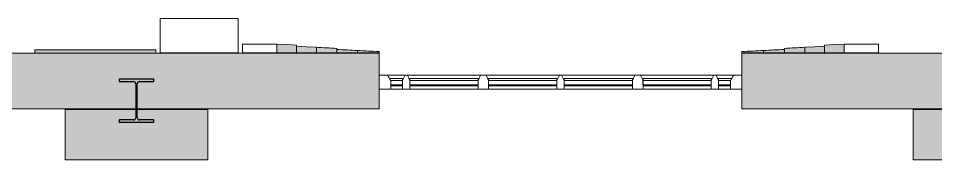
# Model space of a CAD drawing. Header units: inches. Extents: x -3598 to -1628, y -3458 to -206.
# Drawn here: x -3423.7 to -3211.7, y -2846.3 to -2813.6 of the extents above; entities that cross this region are included whole.
import ezdxf

# ---------------------------------------------------------------- set-up
doc = ezdxf.new("R2010")
doc.units = ezdxf.units.IN
doc.header["$MEASUREMENT"] = 0
for name, color, linetype, lineweight in [('A-GENM', 13, 'Continuous', 9), ('A-GLAZ-CURT', 52, 'Continuous', 13), ('A-GLAZ-CWMG', 51, 'Continuous', 13), ('A-WALL', 113, 'Continuous', 13), ('A-WALL-PATT', 111, 'Continuous', 13), ('I-WALL', 2, 'Continuous', 13), ('S-COLS', 52, 'Continuous', 13)]:
    doc.layers.add(name, color=color, linetype=linetype, lineweight=lineweight)

# ---------------------------------------------------------------- blocks, each defined once
blk = doc.blocks.new('_STL - Column - W Shape - 2017v1 - W10x39-1684904-MEZZANINE - CAD')
at = {"layer": 'S-COLS'}
blk.add_hatch(color=130, dxfattribs=at).paths.add_polyline_path([(3.99, -4.96), (3.99, -4.43), (0.66, -4.43), (0.31, -4.28), (0.16, -3.93), (0.16, 3.93), (0.31, 4.28), (0.66, 4.43), (3.99, 4.43), (3.99, 4.96), (-4, 4.96), (-4, 4.43), (-0.66, 4.43), (-0.31, 4.28), (-0.16, 3.93), (-0.16, -3.93), (-0.31, -4.28), (-0.66, -4.43), (-4, -4.43), (-4, -4.96)], flags=0)
at = {"layer": 'S-COLS', "color": 253, "lineweight": 25}
for p, q in [((3.99, 4.96), (-4, 4.96)), ((-4, 4.96), (-4, 4.43)), ((-4, 4.43), (-0.66, 4.43)), ((0.66, 4.43), (3.99, 4.43)), ((3.99, 4.43), (3.99, 4.96)), ((-0.16, 3.93), (-0.16, -3.93)), ((0.16, -3.93), (0.16, 3.93)), ((-0.66, -4.43), (-4, -4.43)), ((-4, -4.43), (-4, -4.96)), ((-4, -4.96), (3.99, -4.96)), ((3.99, -4.43), (0.66, -4.43)), ((3.99, -4.96), (3.99, -4.43))]:
    blk.add_line(p, q, dxfattribs=at)
for centre, start, end in [((-0.66, 3.93), 0, 90), ((0.66, 3.93), 90, 180), ((-0.66, -3.93), 270, 0), ((0.66, -3.93), 180, 270)]:
    blk.add_arc(centre, 0.5, start, end, dxfattribs=at)
blk = doc.blocks.new('15830016-STRUCT_MARTINEZ-MOORE_CENTRAL_v2018_rvt-1-MEZZANINE - CAD')
at = {"color": 250, "lineweight": 13}
blk.add_blockref('_STL - Column - W Shape - 2017v1 - W10x39-1684904-MEZZANINE - CAD', (-3396.4, -2832.64), dxfattribs=at)
blk = doc.blocks.new('coin 27 - coin 1-486097-MEZZANINE - CAD')
at = {"layer": 'A-WALL-PATT', "lineweight": 20}
blk.add_hatch(color=10, dxfattribs=at).paths.add_polyline_path([(-1804.9, -2821.64), (-1804.9, -2820.89), (-1832.9, -2820.89), (-1832.9, -2821.64), (-1825.97, -2821.64)], flags=0)
at = {"layer": 'A-WALL', "lineweight": 20}
for p, q in [((-1832.9, -2820.89), (-1832.9, -2821.64)), ((-1804.9, -2820.89), (-1832.9, -2820.89)), ((-1832.9, -2821.64), (-1804.9, -2821.64)), ((-1804.9, -2821.64), (-1804.9, -2820.89))]:
    blk.add_line(p, q, dxfattribs=at)
blk = doc.blocks.new('ws93 - ws1-486115-MEZZANINE - CAD')
at = {"layer": 'A-WALL', "lineweight": 20}
h = blk.add_hatch(color=10, dxfattribs=at)
h.paths.add_polyline_path([(-3363.94, -2821.52), (-3359.43, -2821.52), (-3359.43, -2819.77), (-3363.94, -2819.52)], flags=0)
h.paths.add_polyline_path([(-3237.37, -2821.52), (-3232.85, -2821.52), (-3232.85, -2819.52), (-3237.37, -2819.77), (-3237.37, -2820.02)], flags=0)
h = blk.add_hatch(color=10, dxfattribs=at)
h.paths.add_polyline_path([(-3359.43, -2821.52), (-3354.83, -2821.52), (-3354.83, -2820.27), (-3359.43, -2820.02)], flags=0)
h.paths.add_polyline_path([(-3241.96, -2821.52), (-3237.37, -2821.52), (-3237.37, -2820.02), (-3241.96, -2820.27)], flags=0)
h = blk.add_hatch(color=10, dxfattribs=at)
h.paths.add_polyline_path([(-3354.83, -2821.52), (-3350.13, -2821.52), (-3350.13, -2820.52), (-3354.83, -2820.27)], flags=0)
h.paths.add_polyline_path([(-3246.66, -2821.52), (-3241.96, -2821.52), (-3241.96, -2820.27), (-3246.66, -2820.52)], flags=0)
h = blk.add_hatch(color=10, dxfattribs=at)
h.paths.add_polyline_path([(-3350.13, -2821.52), (-3345.31, -2821.52), (-3345.31, -2821.02), (-3350.13, -2820.77)], flags=0)
h.paths.add_polyline_path([(-3251.48, -2821.52), (-3246.66, -2821.52), (-3246.66, -2820.77), (-3251.48, -2821.02)], flags=0)
h = blk.add_hatch(color=10, dxfattribs=at)
h.paths.add_polyline_path([(-3345.31, -2821.52), (-3340.31, -2821.52), (-3340.31, -2821.27), (-3345.31, -2821.02)], flags=0)
h.paths.add_polyline_path([(-3256.48, -2821.52), (-3251.48, -2821.52), (-3251.48, -2821.02), (-3256.48, -2821.27)], flags=0)
for p, q in [((-3371.9, -2819.52), (-3371.9, -2821.52)), ((-3371.9, -2821.52), (-3371.9, -2819.52)), ((-3363.94, -2819.52), (-3371.9, -2819.52)), ((-3363.94, -2819.52), (-3363.94, -2821.52)), ((-3232.85, -2821.52), (-3232.85, -2819.52)), ((-3224.9, -2819.52), (-3232.85, -2819.52)), ((-3224.9, -2821.52), (-3224.9, -2819.52)), ((-3224.9, -2819.52), (-3224.9, -2821.52)), ((-3371.9, -2821.52), (-3371.9, -2820.39)), ((-3363.94, -2821.52), (-3371.9, -2821.52)), ((-3363.94, -2821.52), (-3359.43, -2821.52)), ((-3359.43, -2820.02), (-3359.43, -2819.77)), ((-3359.43, -2821.52), (-3359.43, -2820.02)), ((-3359.43, -2820.02), (-3359.43, -2821.52)), ((-3359.43, -2821.52), (-3354.83, -2821.52)), ((-3354.83, -2821.52), (-3354.83, -2820.27)), ((-3354.83, -2820.27), (-3354.83, -2821.52)), ((-3354.83, -2821.52), (-3350.13, -2821.52)), ((-3352.48, -2820.39), (-3351.9, -2820.39)), ((-3350.13, -2821.52), (-3350.13, -2820.52)), ((-3350.13, -2820.77), (-3350.13, -2821.52)), ((-3350.13, -2821.52), (-3345.31, -2821.52)), ((-3345.31, -2821.52), (-3345.31, -2821.02)), ((-3345.31, -2821.02), (-3345.31, -2821.52)), ((-3345.31, -2821.52), (-3340.31, -2821.52)), ((-3340.31, -2821.52), (-3340.31, -2821.27)), ((-3256.48, -2821.27), (-3256.48, -2821.52)), ((-3256.48, -2821.52), (-3251.48, -2821.52)), ((-3251.48, -2821.02), (-3251.48, -2821.52)), ((-3251.48, -2821.52), (-3251.48, -2821.02)), ((-3251.48, -2821.52), (-3246.66, -2821.52)), ((-3246.66, -2820.52), (-3246.66, -2821.52)), ((-3246.66, -2821.52), (-3246.66, -2820.77)), ((-3246.66, -2821.52), (-3241.96, -2821.52)), ((-3244.9, -2820.39), (-3244.31, -2820.39)), ((-3241.96, -2820.27), (-3241.96, -2821.52)), ((-3241.96, -2821.52), (-3241.96, -2820.27)), ((-3241.96, -2821.52), (-3237.37, -2821.52)), ((-3237.37, -2819.77), (-3237.37, -2820.02)), ((-3237.37, -2820.02), (-3237.37, -2821.52)), ((-3237.37, -2821.52), (-3237.37, -2820.02)), ((-3237.37, -2821.52), (-3232.85, -2821.52)), ((-3224.9, -2821.52), (-3232.85, -2821.52)), ((-3224.9, -2820.39), (-3224.9, -2821.52))]:
    blk.add_line(p, q, dxfattribs=at)
at = {"layer": 'A-WALL', "lineweight": 20, "flags": 128}
for points in [[(-3359.43, -2819.77), (-3361.68, -2819.65), (-3363.94, -2819.52)], [(-3232.85, -2819.52), (-3235.11, -2819.65), (-3237.37, -2819.77)], [(-3354.83, -2820.27), (-3357.13, -2820.15), (-3359.43, -2820.02)], [(-3237.37, -2820.02), (-3239.67, -2820.15), (-3241.96, -2820.27)]]:
    blk.add_lwpolyline(points, dxfattribs=at)
at = {"layer": 'A-WALL', "lineweight": 20}
for points in [[(-3350.13, -2820.52), (-3350.91, -2820.48), (-3352.48, -2820.4), (-3354.04, -2820.31), (-3354.83, -2820.27)], [(-3345.31, -2821.02), (-3346.11, -2820.98), (-3347.72, -2820.9), (-3349.33, -2820.81), (-3350.13, -2820.77)], [(-3340.31, -2821.27), (-3341.14, -2821.23), (-3342.81, -2821.15), (-3344.47, -2821.06), (-3345.31, -2821.02)], [(-3251.48, -2821.02), (-3252.32, -2821.06), (-3253.99, -2821.15), (-3255.65, -2821.23), (-3256.48, -2821.27)], [(-3246.66, -2820.77), (-3247.46, -2820.81), (-3249.07, -2820.9), (-3250.68, -2820.98), (-3251.48, -2821.02)], [(-3241.96, -2820.27), (-3242.75, -2820.31), (-3244.31, -2820.4), (-3245.88, -2820.48), (-3246.66, -2820.52)]]:
    blk.add_open_spline(points, degree=3, dxfattribs=at)
blk = doc.blocks.new('System Panel - Winco Glass-V96-MEZZANINE - CAD')
at = {"layer": 'A-GLAZ-CURT', "lineweight": 20}
for p, q in [((4.78, 0), (2.05, 0)), ((2.05, 0), (2.05, -1)), ((4.78, -1), (4.78, 0)), ((2.05, -1), (4.78, -1))]:
    blk.add_line(p, q, dxfattribs=at)
blk = doc.blocks.new('System Panel - Winco Glass-V97-MEZZANINE - CAD')
at = {"layer": 'A-GLAZ-CURT', "lineweight": 20}
for p, q in [((7.89, 0), (-7.89, 0)), ((-7.89, 0), (-7.89, -1)), ((7.89, -1), (7.89, 0)), ((-7.89, -1), (7.89, -1))]:
    blk.add_line(p, q, dxfattribs=at)
blk = doc.blocks.new('System Panel - Winco Glass-V98-MEZZANINE - CAD')
at = {"layer": 'A-GLAZ-CURT', "lineweight": 20}
for p, q in [((7.89, 0), (-7.89, 0)), ((-7.89, 0), (-7.89, -1)), ((7.89, -1), (7.89, 0)), ((-7.89, -1), (7.89, -1))]:
    blk.add_line(p, q, dxfattribs=at)
blk = doc.blocks.new('System Panel - Winco Glass-V99-MEZZANINE - CAD')
at = {"layer": 'A-GLAZ-CURT', "lineweight": 20}
for p, q in [((7.89, 0), (-7.89, 0)), ((-7.89, 0), (-7.89, -1)), ((7.89, -1), (7.89, 0)), ((-7.89, -1), (7.89, -1))]:
    blk.add_line(p, q, dxfattribs=at)
blk = doc.blocks.new('System Panel - Winco Glass-V100-MEZZANINE - CAD')
at = {"layer": 'A-GLAZ-CURT', "lineweight": 20}
for p, q in [((7.89, 0), (-7.89, 0)), ((-7.89, 0), (-7.89, -1)), ((7.89, -1), (7.89, 0)), ((-7.89, -1), (7.89, -1))]:
    blk.add_line(p, q, dxfattribs=at)
blk = doc.blocks.new('System Panel - Winco Glass-V101-MEZZANINE - CAD')
at = {"layer": 'A-GLAZ-CURT', "lineweight": 20}
for p, q in [((-2.05, 0), (-4.78, 0)), ((-4.78, 0), (-4.78, -1)), ((-2.05, -1), (-2.05, 0)), ((-4.78, -1), (-2.05, -1))]:
    blk.add_line(p, q, dxfattribs=at)
blk = doc.blocks.new('Rectangular Mullion - Winco Accent Full-Large-V102-MEZZANINE - CAD')
at = {"layer": 'A-GLAZ-CWMG', "lineweight": 20}
for p, q in [((-1.22, 2), (1.22, 2)), ((-1.22, 0), (-1.22, 2)), ((-0.64, -1.25), (-1.22, 0)), ((1.22, 0), (0.64, -1.25)), ((1.22, 2), (1.22, 0)), ((0.64, -1.25), (-0.64, -1.25))]:
    blk.add_line(p, q, dxfattribs=at)
blk = doc.blocks.new('Rectangular Mullion - Winco Accent Full-Large-V103-MEZZANINE - CAD')
at = {"layer": 'A-GLAZ-CWMG', "lineweight": 20}
for p, q in [((-1.22, 2), (1.22, 2)), ((-1.22, 0), (-1.22, 2)), ((-0.64, -1.25), (-1.22, 0)), ((1.22, 0), (0.64, -1.25)), ((1.22, 2), (1.22, 0)), ((0.64, -1.25), (-0.64, -1.25))]:
    blk.add_line(p, q, dxfattribs=at)
blk = doc.blocks.new('Rectangular Mullion - Winco Accent Full-V104-MEZZANINE - CAD')
at = {"layer": 'A-GLAZ-CWMG', "lineweight": 20}
for p, q in [((-0.84, 2), (0.84, 2)), ((-0.84, 0), (-0.84, 2)), ((-0.26, -1.25), (-0.84, 0)), ((0.84, 0), (0.26, -1.25)), ((0.84, 2), (0.84, 0)), ((0.26, -1.25), (-0.26, -1.25))]:
    blk.add_line(p, q, dxfattribs=at)
blk = doc.blocks.new('Rectangular Mullion - Winco Accent Full-V105-MEZZANINE - CAD')
at = {"layer": 'A-GLAZ-CWMG', "lineweight": 20}
for p, q in [((-0.84, 2), (0.84, 2)), ((-0.84, 0), (-0.84, 2)), ((-0.26, -1.25), (-0.84, 0)), ((0.84, 0), (0.26, -1.25)), ((0.84, 2), (0.84, 0)), ((0.26, -1.25), (-0.26, -1.25))]:
    blk.add_line(p, q, dxfattribs=at)
blk = doc.blocks.new('Rectangular Mullion - Winco Accent Full-V106-MEZZANINE - CAD')
at = {"layer": 'A-GLAZ-CWMG', "lineweight": 20}
for p, q in [((-0.84, 2), (0.84, 2)), ((-0.84, 0), (-0.84, 2)), ((-0.26, -1.25), (-0.84, 0)), ((0.84, 0), (0.26, -1.25)), ((0.84, 2), (0.84, 0)), ((0.26, -1.25), (-0.26, -1.25))]:
    blk.add_line(p, q, dxfattribs=at)
blk = doc.blocks.new('Rectangular Mullion - Winco Accent Full-Large-V107-MEZZANINE - CAD')
at = {"layer": 'A-GLAZ-CWMG', "lineweight": 9}
for p, q in [((-3262.47, -2826.71), (-3258.39, -2826.71)), ((-3259.15, -2829.96), (-3261.89, -2829.96))]:
    blk.add_line(p, q, dxfattribs=at)
blk = doc.blocks.new('Rectangular Mullion - Winco Accent Full-Large-V108-MEZZANINE - CAD')
at = {"layer": 'A-GLAZ-CWMG', "lineweight": 9}
for p, q in [((-3298.13, -2826.71), (-3281.2, -2826.71)), ((-3281.78, -2829.96), (-3297.55, -2829.96))]:
    blk.add_line(p, q, dxfattribs=at)
blk = doc.blocks.new('Rectangular Mullion - Winco Accent Full-Large-V109-MEZZANINE - CAD')
at = {"layer": 'A-GLAZ-CWMG', "lineweight": 9}
for p, q in [((-3315.59, -2826.71), (-3298.66, -2826.71)), ((-3299.24, -2829.96), (-3315.01, -2829.96))]:
    blk.add_line(p, q, dxfattribs=at)
blk = doc.blocks.new('Rectangular Mullion - Winco Accent Full-Large-V110-MEZZANINE - CAD')
at = {"layer": 'A-GLAZ-CWMG', "lineweight": 9}
for p, q in [((-3338.4, -2826.71), (-3334.32, -2826.71)), ((-3334.91, -2829.96), (-3337.64, -2829.96))]:
    blk.add_line(p, q, dxfattribs=at)
blk = doc.blocks.new('Rectangular Mullion - Winco Accent Full_Left-Large-V111-MEZZANINE - CAD')
at = {"layer": 'A-GLAZ-CWMG', "lineweight": 20}
for p, q in [((-3340.31, -2826.71), (-3340.31, -2829.96)), ((-3338.4, -2826.71), (-3340.31, -2826.71)), ((-3337.64, -2829.96), (-3337.64, -2827.96)), ((-3340.31, -2829.96), (-3337.64, -2829.96))]:
    blk.add_line(p, q, dxfattribs=at)
blk.add_arc((-2983.29, -2611.4), 415.29, 211.2289, 211.4308, dxfattribs=at)
blk = doc.blocks.new('Rectangular Mullion - Winco Accent Full_Left-Large-V112-MEZZANINE - CAD')
at = {"layer": 'A-GLAZ-CWMG', "lineweight": 20}
for p, q in [((-3259.15, -2827.96), (-3259.15, -2829.96)), ((-3256.48, -2826.71), (-3258.39, -2826.71)), ((-3256.48, -2829.96), (-3256.48, -2826.71)), ((-3259.15, -2829.96), (-3256.48, -2829.96))]:
    blk.add_line(p, q, dxfattribs=at)
blk.add_arc((-3613.5, -2611.4), 415.29, 328.5692, 328.7711, dxfattribs=at)
blk = doc.blocks.new('Rectangular Mullion - Winco Accent Half-V113-MEZZANINE - CAD')
at = {"layer": 'A-GLAZ-CWMG', "lineweight": 9}
for p, q in [((-3261.89, -2827.96), (-3261.89, -2827.46)), ((-3261.89, -2827.46), (-3258.84, -2827.46)), ((-3259.15, -2829.21), (-3261.89, -2829.21))]:
    blk.add_line(p, q, dxfattribs=at)
blk = doc.blocks.new('Rectangular Mullion - Winco Accent Half-V114-MEZZANINE - CAD')
at = {"layer": 'A-GLAZ-CWMG', "lineweight": 9}
for p, q in [((-3297.55, -2827.96), (-3297.55, -2827.46)), ((-3297.55, -2827.46), (-3281.78, -2827.46)), ((-3281.78, -2827.46), (-3281.78, -2827.96)), ((-3281.78, -2829.21), (-3297.55, -2829.21))]:
    blk.add_line(p, q, dxfattribs=at)
blk = doc.blocks.new('Rectangular Mullion - Winco Accent Half-V115-MEZZANINE - CAD')
at = {"layer": 'A-GLAZ-CWMG', "lineweight": 9}
for p, q in [((-3337.95, -2827.46), (-3334.91, -2827.46)), ((-3334.91, -2827.46), (-3334.91, -2827.96)), ((-3334.91, -2829.21), (-3337.64, -2829.21))]:
    blk.add_line(p, q, dxfattribs=at)
blk = doc.blocks.new('Gutter Catch - Gutter Catch-3952350-MEZZANINE - CAD')
at = {"layer": 'A-GENM'}
for p, q in [((9, 14.5), (-9, 14.5)), ((-9, 14.5), (-9, 6.5)), ((9, 6.5), (9, 14.5)), ((-9, 6.5), (9, 6.5))]:
    blk.add_line(p, q, dxfattribs=at)
blk = doc.blocks.new('Down Spouts3 - Down Spouts-4005655-MEZZANINE - CAD')
at = {"layer": 'A-GENM'}
blk.add_hatch(color=90, dxfattribs=at).paths.add_polyline_path([(-3381.99, -2821.64), (-3381.9, -2821.64), (-3381.9, -2821.58), (-3385.9, -2821.58), (-3385.9, -2821.64)], flags=0)
for p, q in [((-3385.9, -2821.58), (-3385.9, -2821.64)), ((-3385.9, -2821.64), (-3381.9, -2821.64)), ((-3381.9, -2821.64), (-3381.9, -2821.58))]:
    blk.add_line(p, q, dxfattribs=at)

msp = doc.modelspace()

# ---------------------------------------------------------------- hatches: boundary and pattern name
at = {"layer": 'A-WALL-PATT', "lineweight": 20}
h = msp.add_hatch(color=10, dxfattribs=at)
h.paths.add_polyline_path([(-3351.02, -2834.52), (-3340.31, -2834.52), (-3340.31, -2821.64), (-3577.52, -2821.64), (-3577.52, -2829.39), (-3577.47, -2829.39), (-3577.47, -2834.52), (-3396.56, -2834.52), (-3396.56, -2828.71), (-3396.7, -2828.36), (-3397.06, -2828.21), (-3400.39, -2828.21), (-3400.39, -2827.68), (-3392.4, -2827.68), (-3392.4, -2828.21), (-3395.74, -2828.21), (-3396.09, -2828.36), (-3396.24, -2828.71), (-3396.24, -2834.52), (-3381.99, -2834.52)], flags=0)
h.paths.add_polyline_path([(-3165.16, -2834.52), (-3133.52, -2834.52), (-3133.52, -2821.64), (-3256.48, -2821.64), (-3256.48, -2834.52), (-3200.56, -2834.52), (-3200.58, -2828.66), (-3200.7, -2828.36), (-3201.06, -2828.21), (-3204.39, -2828.21), (-3204.39, -2827.68), (-3196.4, -2827.68), (-3196.4, -2828.21), (-3199.74, -2828.21), (-3200.09, -2828.36), (-3200.24, -2828.71), (-3200.24, -2834.52), (-3196.4, -2834.52)], flags=0)
for points in [[(-3381.99, -2846.27), (-3379.9, -2846.27), (-3379.9, -2834.64), (-3396.24, -2834.64), (-3396.24, -2836.57), (-3396.09, -2836.92), (-3395.74, -2837.07), (-3392.4, -2837.07), (-3392.4, -2837.6), (-3400.39, -2837.6), (-3400.39, -2837.07), (-3397.06, -2837.07), (-3396.7, -2836.92), (-3396.56, -2836.57), (-3396.56, -2834.64), (-3412.9, -2834.64), (-3412.9, -2846.27), (-3392.4, -2846.27)], [(-3216.9, -2846.27), (-3183.28, -2846.27), (-3183.28, -2834.64), (-3200.24, -2834.64), (-3200.24, -2836.57), (-3200.09, -2836.92), (-3199.74, -2837.07), (-3196.4, -2837.07), (-3196.4, -2837.6), (-3204.39, -2837.6), (-3204.39, -2837.07), (-3201.06, -2837.07), (-3200.7, -2836.92), (-3200.56, -2836.57), (-3200.56, -2834.64), (-3216.9, -2834.64)]]:
    msp.add_hatch(color=10, dxfattribs=at).paths.add_polyline_path(points, flags=0)

# ---------------------------------------------------------------- linework, layer by layer
at = {"layer": 'A-WALL', "lineweight": 20}
for p, q in [((-3340.31, -2821.64), (-3590.4, -2821.64)), ((-3340.31, -2834.52), (-3340.31, -2821.64)), ((-3256.48, -2821.64), (-3256.48, -2834.52)), ((-2863.4, -2821.64), (-3256.48, -2821.64)), ((-3577.47, -2834.52), (-3396.56, -2834.52)), ((-3396.24, -2834.52), (-3340.31, -2834.52)), ((-3256.48, -2834.52), (-3200.56, -2834.52))]:
    msp.add_line(p, q, dxfattribs=at)
at = {"layer": 'I-WALL', "lineweight": 20}
for p, q in [((-3396.56, -2834.64), (-3412.9, -2834.64)), ((-3412.9, -2834.64), (-3412.9, -2846.27)), ((-3379.9, -2834.64), (-3396.24, -2834.64)), ((-3379.9, -2846.27), (-3379.9, -2834.64)), ((-3200.56, -2834.64), (-3216.9, -2834.64)), ((-3216.9, -2834.64), (-3216.9, -2846.27)), ((-3412.9, -2846.27), (-3379.9, -2846.27)), ((-3216.9, -2846.27), (-3205.4, -2846.27))]:
    msp.add_line(p, q, dxfattribs=at)

# ---------------------------------------------------------------- block references
at = {"lineweight": 5}
msp.add_blockref('15830016-STRUCT_MARTINEZ-MOORE_CENTRAL_v2018_rvt-1-MEZZANINE - CAD', (0, 0), dxfattribs=at)
at = {"layer": 'A-GENM'}
for name, p in [('Down Spouts3 - Down Spouts-4005655-MEZZANINE - CAD', (0, 0)), ('Gutter Catch - Gutter Catch-3952350-MEZZANINE - CAD', (-3381.9, -2828.08))]:
    msp.add_blockref(name, p, dxfattribs=at)
at = {"layer": 'A-GLAZ-CURT', "lineweight": 9}
for name, p in [('System Panel - Winco Glass-V96-MEZZANINE - CAD', (-3339.69, -2827.96)), ('System Panel - Winco Glass-V99-MEZZANINE - CAD', (-3325.33, -2827.96)), ('System Panel - Winco Glass-V97-MEZZANINE - CAD', (-3307.12, -2827.96)), ('System Panel - Winco Glass-V100-MEZZANINE - CAD', (-3289.67, -2827.96)), ('System Panel - Winco Glass-V98-MEZZANINE - CAD', (-3271.46, -2827.96)), ('System Panel - Winco Glass-V101-MEZZANINE - CAD', (-3257.1, -2827.96))]:
    msp.add_blockref(name, p, dxfattribs=at)
at = {"layer": 'A-GLAZ-CWMG', "lineweight": 9}
for name, p in [('Rectangular Mullion - Winco Accent Full_Left-Large-V111-MEZZANINE - CAD', (0, 0)), ('Rectangular Mullion - Winco Accent Full-Large-V110-MEZZANINE - CAD', (0, 0)), ('Rectangular Mullion - Winco Accent Half-V115-MEZZANINE - CAD', (0, 0)), ('Rectangular Mullion - Winco Accent Full-Large-V108-MEZZANINE - CAD', (-35.67, 0)), ('Rectangular Mullion - Winco Accent Half-V114-MEZZANINE - CAD', (-35.67, 0)), ('Rectangular Mullion - Winco Accent Full-Large-V109-MEZZANINE - CAD', (0, 0)), ('Rectangular Mullion - Winco Accent Half-V114-MEZZANINE - CAD', (-17.46, 0)), ('Rectangular Mullion - Winco Accent Full-Large-V108-MEZZANINE - CAD', (0, 0)), ('Rectangular Mullion - Winco Accent Half-V114-MEZZANINE - CAD', (0, 0)), ('Rectangular Mullion - Winco Accent Full-Large-V109-MEZZANINE - CAD', (35.67, 0)), ('Rectangular Mullion - Winco Accent Half-V114-MEZZANINE - CAD', (18.21, 0)), ('Rectangular Mullion - Winco Accent Full-Large-V107-MEZZANINE - CAD', (0, 0)), ('Rectangular Mullion - Winco Accent Half-V113-MEZZANINE - CAD', (0, 0)), ('Rectangular Mullion - Winco Accent Full_Left-Large-V112-MEZZANINE - CAD', (0, 0))]:
    msp.add_blockref(name, p, dxfattribs=at)
at = {"layer": 'A-GLAZ-CWMG', "lineweight": 9, "extrusion": (0, 0, -1), "rotation": 180}
for name, p in [('Rectangular Mullion - Winco Accent Full-V104-MEZZANINE - CAD', (3334.06, -2827.96)), ('Rectangular Mullion - Winco Accent Full-Large-V102-MEZZANINE - CAD', (3316.23, -2827.96)), ('Rectangular Mullion - Winco Accent Full-V105-MEZZANINE - CAD', (3298.4, -2827.96)), ('Rectangular Mullion - Winco Accent Full-Large-V103-MEZZANINE - CAD', (3280.56, -2827.96)), ('Rectangular Mullion - Winco Accent Full-V106-MEZZANINE - CAD', (3262.73, -2827.96))]:
    msp.add_blockref(name, p, dxfattribs=at)
at = {"layer": 'A-WALL', "lineweight": 20}
for name, p in [('ws93 - ws1-486115-MEZZANINE - CAD', (0, 0)), ('coin 27 - coin 1-486097-MEZZANINE - CAD', (-1587, 0))]:
    msp.add_blockref(name, p, dxfattribs=at)

doc.saveas('drawing.dxf')
